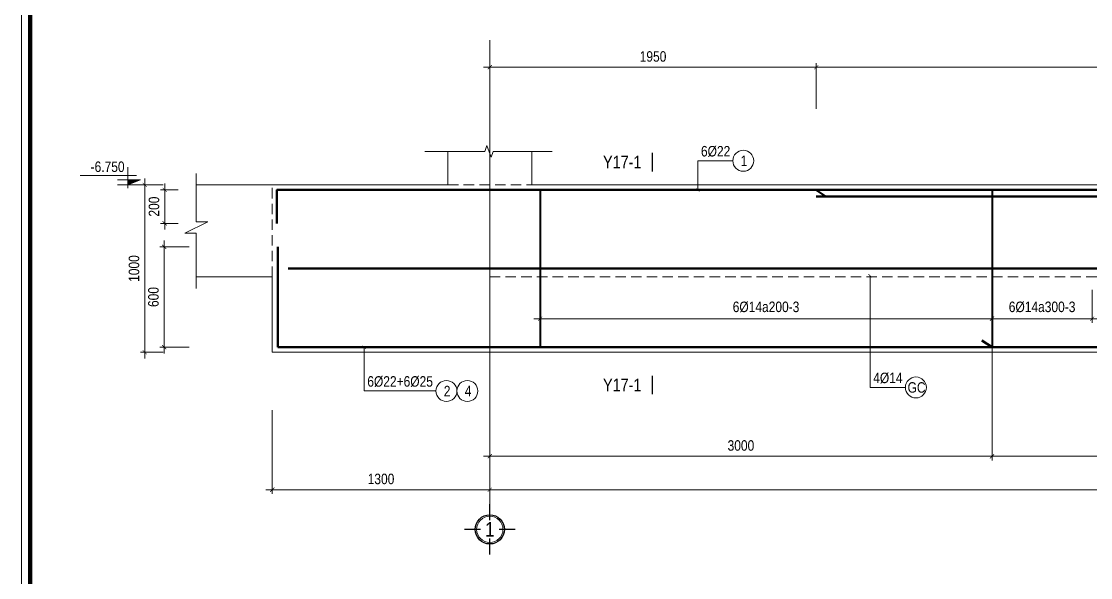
# Model space of a CAD drawing. Header units: millimetres. Extents: x 3014920 to 3563667, y -1638653 to -1356471.
# Drawn here: x 3193409 to 3199796, y -1617582 to -1614259 of the extents above; entities that cross this region are included whole.
import ezdxf
from ezdxf.enums import TextEntityAlignment as Align
from ezdxf.xclip import XClip

# ---------------------------------------------------------------- set-up
doc = ezdxf.new("R2010")
doc.units = ezdxf.units.MM
doc.header["$MEASUREMENT"] = 0
doc.header["$XCLIPFRAME"] = 0
doc.header["$PDMODE"] = 2
for name, pattern in [('6 TANG DIEN HINH 14-15$0$ACAD_ISO10W100', [18, 12, -3, 0, -3]), ('ACAD_ISO04W100', [30, 24, -3, 0, -3]), ('HIDDEN', [0.375, 0.25, -0.125])]:
    doc.linetypes.add(name, pattern=pattern)
doc.layers.get('0').update_dxf_attribs({"lineweight": 9})
doc.layers.get('Defpoints').update_dxf_attribs({"color": 10, "lineweight": 0})
for name, color, linetype, lineweight in [('2', 2, 'Continuous', 20), ('CDAI', 21, 'Continuous', 40), ('CTHEP', 50, 'Continuous', 50), ('DBAO', 90, 'Continuous', 13), ('DGIONG', 130, 'Continuous', 13), ('DMo', 9, 'HIDDEN', 9), ('HATCH', 154, 'Continuous', 9), ('KTH', 154, 'Continuous', 9), ('Net khuat', 8, 'HIDDEN', 13), ('TEXT', 7, 'Continuous', 15), ('TRUC', 251, 'ACAD_ISO04W100', 9)]:
    doc.layers.add(name, color=color, linetype=linetype, lineweight=lineweight)
doc.layers.add('8', color=8, linetype='Continuous')
doc.styles.add('HELVECONDENSE', font='VHELVCN_0.TTF')
doc.styles.add('Star-HelCon', font='VHELVCN_0.TTF')
doc.styles.add('TTP-HelCon', font='VHELVCN_0.TTF')
doc.styles.add('VNI-HELVE-CONDENSE', font='VHELVCN_0.TTF')
doc.dimstyles.new('kc-25', dxfattribs={"dimtxt": 62.5, "dimasz": 20, "dimexe": 20, "dimexo": 50, "dimgap": 25, "dimtad": 3, "dimdec": 0, "dimzin": 0, "dimdsep": 46, "dimtxsty": 'VNI-HELVE-CONDENSE', "dimblk": 'DIM', "dimcen": 2.5, "dimclrd": 256, "dimclre": 154, "dimclrt": 7, "dimaunit": 1, "dimadec": 0, "dimazin": 0, "dimtfac": 1, "dimtdec": 0, "dimtix": 1, "dimtmove": 0, "dimatfit": 3, "dimldrblk": 'DOT', "dimfxl": 1, "dimtolj": 1, "dimtzin": 0, "dimarcsym": 0})
doc.dimstyles.new('TTP-25', dxfattribs={"dimscale": 25, "dimtxt": 2.5, "dimasz": 1, "dimexe": 1, "dimexo": 1, "dimgap": 0.09, "dimtad": 0, "dimdec": 4, "dimrnd": 1, "dimzin": 9, "dimdsep": 46, "dimtxsty": 'TTP-HelCon', "dimblk": 'ARCHTICK', "dimcen": 0.09, "dimdle": 1.5, "dimclrd": 256, "dimclre": 256, "dimclrt": 7, "dimadec": 0, "dimazin": 0, "dimtfac": 1, "dimtdec": 4, "dimtmove": 0, "dimatfit": 3, "dimldrblk": 'ARCHTICK', "dimfxl": 1, "dimtvp": 1, "dimtolj": 1, "dimtzin": 0, "dimarcsym": 0})

# ---------------------------------------------------------------- blocks, each defined once
blk = doc.blocks.new('2Y-18')
at = {"layer": 'CTHEP'}
for p, q in [((1530, -30), (33160, -30)), ((33139.28463, -500), (1560, -500))]:
    blk.add_line(p, q, dxfattribs=at)
blk.add_lwpolyline([(1530, -970), (33160, -970), (33160, -370.27649)], dxfattribs=at)
at = {"layer": 'DBAO', "linetype": 'Continuous', "flags": 128}
for points in [[(1500, 200), (1500, -1000), (22375, -1000)], [(1500, -1100), (22275, -1100)]]:
    blk.add_lwpolyline(points, dxfattribs=at)
blk = doc.blocks.new('_ArchTick')
at = {"color": 0, "linetype": 'ByBlock', "const_width": 0.15}
blk.add_lwpolyline([(-0.5, -0.5), (0.5, 0.5)], dxfattribs=at)
blk = doc.blocks.new('*D2088')
at = {"layer": 'Defpoints', "color": 0, "transparency": 16777216}
for p in [(2585413.4, -2149213.5), (2584113.4, -2149273.4), (2584113.4, -2149774.4)]:
    blk.add_point(p, dxfattribs=at)
at = {"layer": 'KTH', "lineweight": -2, "transparency": 16777216}
for p, q in [((2584113.4, -2149298.4), (2584113.4, -2149799.4)), ((2585413.4, -2149238.5), (2585413.4, -2149799.4)), ((2585450.9, -2149774.4), (2584075.9, -2149774.4))]:
    blk.add_line(p, q, dxfattribs=at)
at = {"layer": 'KTH', "lineweight": -2, "transparency": 16777216, "xscale": 25, "yscale": 25, "zscale": 25, "rotation": 180}
blk.add_blockref('_ArchTick', (2584113.4, -2149774.4), dxfattribs=at)
at = {"layer": 'KTH', "lineweight": -2, "transparency": 16777216, "xscale": 25, "yscale": 25, "zscale": 25}
blk.add_blockref('_ArchTick', (2585413.4, -2149774.4), dxfattribs=at)
at = {"layer": 'KTH', "color": 7, "transparency": 16777216, "insert": (2584763.4, -2149710.5), "char_height": 62.5, "attachment_point": 5, "style": 'TTP-HelCon'}
blk.add_mtext('\\A1;1300', dxfattribs=at)
blk = doc.blocks.new('dau truc')
blk.add_circle((0, 0), 180)
at = {"layer": '8'}
for p, q in [((0, 127), (0, 345)), ((-127, 0), (-345, 0)), ((0, -345), (0, -127)), ((345, 0), (127, 0))]:
    blk.add_line(p, q, dxfattribs=at)
blk.add_circle((0, 0), 200, dxfattribs=at)
at = {"layer": 'TEXT', "style": 'HELVECONDENSE'}
blk.add_attdef('A', text='', height=233, dxfattribs=at).set_placement((0, 0), align=Align.MIDDLE)
blk = doc.blocks.new('*D2090')
at = {"layer": 'Defpoints', "color": 0, "transparency": 16777216}
for p in [(2583487.9, -2147952.9), (2583351.9, -2148952.9), (2583487.9, -2148952.9)]:
    blk.add_point(p, dxfattribs=at)
at = {"layer": 'KTH', "lineweight": -2, "transparency": 16777216}
for p, q in [((2583462.9, -2147952.9), (2583326.9, -2147952.9)), ((2583351.9, -2147915.4), (2583351.9, -2148990.4)), ((2583462.9, -2148952.9), (2583326.9, -2148952.9))]:
    blk.add_line(p, q, dxfattribs=at)
at = {"layer": 'KTH', "lineweight": -2, "transparency": 16777216, "xscale": 25, "yscale": 25, "zscale": 25}
for p, rotation in [((2583351.9, -2147952.9), 90), ((2583351.9, -2148952.9), 270)]:
    blk.add_blockref('_ArchTick', p, dxfattribs=dict(at, rotation=rotation))
at = {"layer": 'KTH', "color": 7, "transparency": 16777216, "insert": (2583288.1, -2148452.9), "char_height": 62.5, "attachment_point": 5, "rotation": 90, "style": 'TTP-HelCon'}
blk.add_mtext('\\A1;1000', dxfattribs=at)
blk = doc.blocks.new('CODE')
at = {"layer": 'DBAO'}
for p, q in [((-62.5, -20), (-62.5, 105)), ((-62.5, 0), (-137.5, 30)), ((-137.5, 30), (0, 30)), ((-137.5, 0), (0, 0)), ((-112.5, 55), (223.6, 55))]:
    blk.add_line(p, q, dxfattribs=at)
at = {"layer": 'HATCH', "color": 1}
blk.add_solid([(-62.5, 0), (-137.5, 30), (-62.5, 30)], dxfattribs=at)
blk = doc.blocks.new('*D2091')
at = {"layer": 'Defpoints', "color": 0, "transparency": 16777216}
for p in [(2587363.3, -2147249.9), (2585413.4, -2147523.9), (2587363.3, -2147523.9)]:
    blk.add_point(p, dxfattribs=at)
at = {"layer": 'KTH', "lineweight": -2, "transparency": 16777216}
for p, q in [((2585375.9, -2147249.9), (2587400.8, -2147249.9)), ((2585413.4, -2147498.9), (2585413.4, -2147224.9)), ((2587363.3, -2147498.9), (2587363.3, -2147224.9))]:
    blk.add_line(p, q, dxfattribs=at)
at = {"layer": 'KTH', "lineweight": -2, "transparency": 16777216, "xscale": 25, "yscale": 25, "zscale": 25, "rotation": 180}
blk.add_blockref('_ArchTick', (2585413.4, -2147249.9), dxfattribs=at)
at = {"layer": 'KTH', "lineweight": -2, "transparency": 16777216, "xscale": 25, "yscale": 25, "zscale": 25}
blk.add_blockref('_ArchTick', (2587363.3, -2147249.9), dxfattribs=at)
at = {"layer": 'KTH', "color": 7, "transparency": 16777216, "insert": (2586388.3, -2147186.1), "char_height": 62.5, "attachment_point": 5, "style": 'TTP-HelCon'}
blk.add_mtext('\\A1;1950', dxfattribs=at)
blk = doc.blocks.new('*D2092')
at = {"layer": 'Defpoints', "color": 0, "transparency": 16777216}
for p in [(2587363.3, -2147249.9), (2587363.3, -2147523.9), (2594563.4, -2147523.9)]:
    blk.add_point(p, dxfattribs=at)
at = {"layer": 'KTH', "lineweight": -2, "transparency": 16777216}
for p, q in [((2594600.9, -2147249.9), (2587325.8, -2147249.9)), ((2587363.3, -2147498.9), (2587363.3, -2147224.9)), ((2594563.4, -2147498.9), (2594563.4, -2147224.9))]:
    blk.add_line(p, q, dxfattribs=at)
at = {"layer": 'KTH', "lineweight": -2, "transparency": 16777216, "xscale": 25, "yscale": 25, "zscale": 25, "rotation": 180}
blk.add_blockref('_ArchTick', (2587363.3, -2147249.9), dxfattribs=at)
at = {"layer": 'KTH', "lineweight": -2, "transparency": 16777216, "xscale": 25, "yscale": 25, "zscale": 25}
blk.add_blockref('_ArchTick', (2594563.4, -2147249.9), dxfattribs=at)
at = {"layer": 'KTH', "color": 7, "transparency": 16777216, "insert": (2590963.3, -2147186.1), "char_height": 62.5, "attachment_point": 5, "style": 'TTP-HelCon'}
blk.add_mtext('\\A1;7200', dxfattribs=at)
blk = doc.blocks.new('*D2094')
at = {"layer": 'Defpoints', "color": 0, "transparency": 16777216}
for p in [(2585713.4, -2148555.8), (2588413.3, -2148555.8), (2588413.3, -2148752.9)]:
    blk.add_point(p, dxfattribs=at)
at = {"layer": 'KTH', "lineweight": -2, "transparency": 16777216}
for p, q in [((2585713.4, -2148580.8), (2585713.4, -2148777.9)), ((2588413.3, -2148580.8), (2588413.3, -2148777.9)), ((2585675.9, -2148752.9), (2588450.8, -2148752.9))]:
    blk.add_line(p, q, dxfattribs=at)
at = {"layer": 'KTH', "lineweight": -2, "transparency": 16777216, "xscale": 25, "yscale": 25, "zscale": 25, "rotation": 180}
blk.add_blockref('_ArchTick', (2585713.4, -2148752.9), dxfattribs=at)
at = {"layer": 'KTH', "lineweight": -2, "transparency": 16777216, "xscale": 25, "yscale": 25, "zscale": 25}
blk.add_blockref('_ArchTick', (2588413.3, -2148752.9), dxfattribs=at)
at = {"layer": 'KTH', "color": 7, "transparency": 16777216, "insert": (2587063.3, -2148683), "char_height": 62.5, "attachment_point": 5, "style": 'TTP-HelCon'}
blk.add_mtext('\\A1;6Þ14a200-3', dxfattribs=at)
blk = doc.blocks.new('DIM')
h = blk.add_hatch(color=1)
h.paths.add_polyline_path([(0.49, 0.29, 1), (0.29, 0.49), (-0.19, 0), (0.19, 0)])
h.paths.add_polyline_path([(0.19, 0), (-0.19, 0), (-0.49, -0.29, 1), (-0.29, -0.49)])
at = {"color": 9}
for p, q in [((-0.19, 0), (-1.5, 0)), ((0.19, 0), (1.5, 0))]:
    blk.add_line(p, q, dxfattribs=at)
at = {"color": 1}
for p, q in [((-0.49, -0.29), (0.29, 0.49)), ((-0.29, -0.49), (0.49, 0.29)), ((-0.19, 0), (0.19, 0))]:
    blk.add_line(p, q, dxfattribs=at)
blk.add_arc((-0.39, -0.39), 0.138, 135, 315, dxfattribs=at)
blk = doc.blocks.new('*D2096')
at = {"layer": 'Defpoints', "color": 0, "transparency": 16777216}
for p in [(2588413.3, -2148882.9), (2585413.4, -2149213.5), (2585413.4, -2149574.4)]:
    blk.add_point(p, dxfattribs=at)
at = {"layer": 'KTH', "lineweight": -2, "transparency": 16777216}
for p, q in [((2588413.3, -2148907.9), (2588413.3, -2149599.4)), ((2585413.4, -2149238.5), (2585413.4, -2149599.4)), ((2588450.8, -2149574.4), (2585375.9, -2149574.4))]:
    blk.add_line(p, q, dxfattribs=at)
at = {"layer": 'KTH', "lineweight": -2, "transparency": 16777216, "xscale": 25, "yscale": 25, "zscale": 25, "rotation": 180}
blk.add_blockref('_ArchTick', (2585413.4, -2149574.4), dxfattribs=at)
at = {"layer": 'KTH', "lineweight": -2, "transparency": 16777216, "xscale": 25, "yscale": 25, "zscale": 25}
blk.add_blockref('_ArchTick', (2588413.3, -2149574.4), dxfattribs=at)
at = {"layer": 'KTH', "color": 7, "transparency": 16777216, "insert": (2586913.3, -2149510.6), "char_height": 62.5, "attachment_point": 5, "style": 'TTP-HelCon'}
blk.add_mtext('\\A1;3000', dxfattribs=at)
blk = doc.blocks.new('*D2097')
at = {"layer": 'Defpoints', "color": 0, "transparency": 16777216}
for p in [(2585413.4, -2149273.4), (2596563.4, -2149273.4), (2596563.4, -2149774.4)]:
    blk.add_point(p, dxfattribs=at)
at = {"layer": 'KTH', "lineweight": -2, "transparency": 16777216}
for p, q in [((2585413.4, -2149298.4), (2585413.4, -2149799.4)), ((2596563.4, -2149298.4), (2596563.4, -2149799.4)), ((2585375.9, -2149774.4), (2596600.9, -2149774.4))]:
    blk.add_line(p, q, dxfattribs=at)
at = {"layer": 'KTH', "lineweight": -2, "transparency": 16777216, "xscale": 25, "yscale": 25, "zscale": 25, "rotation": 180}
blk.add_blockref('_ArchTick', (2585413.4, -2149774.4), dxfattribs=at)
at = {"layer": 'KTH', "lineweight": -2, "transparency": 16777216, "xscale": 25, "yscale": 25, "zscale": 25}
blk.add_blockref('_ArchTick', (2596563.4, -2149774.4), dxfattribs=at)
at = {"layer": 'KTH', "color": 7, "transparency": 16777216, "insert": (2590988.4, -2149710.5), "char_height": 62.5, "attachment_point": 5, "style": 'TTP-HelCon'}
blk.add_mtext('\\A1;11150', dxfattribs=at)
blk = doc.blocks.new('*D2098')
at = {"layer": 'Defpoints', "color": 0, "transparency": 16777216}
for p in [(2583468.1, -2148323.2), (2583642.3, -2148323.2), (2583642.3, -2148922.9)]:
    blk.add_point(p, dxfattribs=at)
at = {"layer": 'KTH', "lineweight": -2, "transparency": 16777216}
for p, q in [((2583617.3, -2148323.2), (2583443.1, -2148323.2)), ((2583468.1, -2148960.4), (2583468.1, -2148285.7)), ((2583617.3, -2148922.9), (2583443.1, -2148922.9))]:
    blk.add_line(p, q, dxfattribs=at)
at = {"layer": 'KTH', "lineweight": -2, "transparency": 16777216, "xscale": 25, "yscale": 25, "zscale": 25}
for p, rotation in [((2583468.1, -2148323.2), 90), ((2583468.1, -2148922.9), 270)]:
    blk.add_blockref('_ArchTick', p, dxfattribs=dict(at, rotation=rotation))
at = {"layer": 'KTH', "color": 7, "transparency": 16777216, "insert": (2583404.2, -2148623.1), "char_height": 62.5, "attachment_point": 5, "rotation": 90, "style": 'TTP-HelCon'}
blk.add_mtext('\\A1;600', dxfattribs=at)
blk = doc.blocks.new('*D2099')
at = {"layer": 'Defpoints', "color": 0, "transparency": 16777216}
for p in [(2583577.5, -2147982.9), (2583471.3, -2148182.9), (2583577.5, -2148182.9)]:
    blk.add_point(p, dxfattribs=at)
at = {"layer": 'KTH', "lineweight": -2, "transparency": 16777216}
for p, q in [((2583471.3, -2147945.4), (2583471.3, -2148220.4)), ((2583552.5, -2147982.9), (2583446.3, -2147982.9)), ((2583552.5, -2148182.9), (2583446.3, -2148182.9))]:
    blk.add_line(p, q, dxfattribs=at)
at = {"layer": 'KTH', "lineweight": -2, "transparency": 16777216, "xscale": 25, "yscale": 25, "zscale": 25}
for p, rotation in [((2583471.3, -2147982.9), 90), ((2583471.3, -2148182.9), 270)]:
    blk.add_blockref('_ArchTick', p, dxfattribs=dict(at, rotation=rotation))
at = {"layer": 'KTH', "color": 7, "transparency": 16777216, "insert": (2583407.4, -2148082.9), "char_height": 62.5, "attachment_point": 5, "rotation": 90, "style": 'TTP-HelCon'}
blk.add_mtext('\\A1;200', dxfattribs=at)
blk = doc.blocks.new('MC')
at = {"layer": 'CTHEP', "const_width": 10, "elevation": 0}
blk.add_lwpolyline([(36.4, 150), (36.4, 0)], dxfattribs=at)
at = {"layer": 'TEXT', "style": 'TTP-HelCon'}
blk.add_attdef('A', text='', height=100, dxfattribs=at).set_placement((-50, 25.5), align=Align.RIGHT)
blk = doc.blocks.new('*D2102')
at = {"layer": 'Defpoints', "color": 0, "transparency": 16777216}
for p in [(2593463.4, -2148452.9), (2588413.3, -2149164.7), (2593463.4, -2149574.4)]:
    blk.add_point(p, dxfattribs=at)
at = {"layer": 'KTH', "lineweight": -2, "transparency": 16777216}
for p, q in [((2593463.4, -2148477.9), (2593463.4, -2149599.4)), ((2588413.3, -2149189.7), (2588413.3, -2149599.4)), ((2588375.8, -2149574.4), (2593500.9, -2149574.4))]:
    blk.add_line(p, q, dxfattribs=at)
at = {"layer": 'KTH', "lineweight": -2, "transparency": 16777216, "xscale": 25, "yscale": 25, "zscale": 25, "rotation": 180}
blk.add_blockref('_ArchTick', (2588413.3, -2149574.4), dxfattribs=at)
at = {"layer": 'KTH', "lineweight": -2, "transparency": 16777216, "xscale": 25, "yscale": 25, "zscale": 25}
blk.add_blockref('_ArchTick', (2593463.4, -2149574.4), dxfattribs=at)
at = {"layer": 'KTH', "color": 7, "transparency": 16777216, "insert": (2590938.3, -2149510.6), "char_height": 62.5, "attachment_point": 5, "style": 'TTP-HelCon'}
blk.add_mtext('\\A1;6450', dxfattribs=at)
blk = doc.blocks.new('*D2105')
at = {"layer": 'Defpoints', "color": 0, "transparency": 16777216}
for p in [(2589011.3, -2148555.8), (2589211.3, -2148555.8), (2589011.3, -2148752.9)]:
    blk.add_point(p, dxfattribs=at)
at = {"layer": 'KTH', "lineweight": -2, "transparency": 16777216}
for p, q in [((2589011.3, -2148580.8), (2589011.3, -2148777.9)), ((2589211.3, -2148580.8), (2589211.3, -2148777.9)), ((2589248.8, -2148752.9), (2588973.8, -2148752.9)), ((2589111.3, -2148752.9), (2589151.2, -2148886.2)), ((2589151.2, -2148886.2), (2589475, -2148886.2))]:
    blk.add_line(p, q, dxfattribs=at)
at = {"layer": 'KTH', "lineweight": -2, "transparency": 16777216, "xscale": 25, "yscale": 25, "zscale": 25, "rotation": 180}
blk.add_blockref('_ArchTick', (2589011.3, -2148752.9), dxfattribs=at)
at = {"layer": 'KTH', "lineweight": -2, "transparency": 16777216, "xscale": 25, "yscale": 25, "zscale": 25}
blk.add_blockref('_ArchTick', (2589211.3, -2148752.9), dxfattribs=at)
at = {"layer": 'KTH', "color": 7, "transparency": 16777216, "insert": (2589313.1, -2148816.3), "char_height": 62.5, "attachment_point": 5, "style": 'TTP-HelCon'}
blk.add_mtext('\\A1;5x6Þ14-3', dxfattribs=at)
blk = doc.blocks.new('*D2106')
at = {"layer": 'Defpoints', "color": 0, "transparency": 16777216}
for p in [(2588413.3, -2148555.8), (2589011.3, -2148555.8), (2588413.3, -2148752.9)]:
    blk.add_point(p, dxfattribs=at)
at = {"layer": 'KTH', "lineweight": -2, "transparency": 16777216}
for p, q in [((2588413.3, -2148580.8), (2588413.3, -2148777.9)), ((2589011.3, -2148580.8), (2589011.3, -2148777.9)), ((2589048.8, -2148752.9), (2588375.8, -2148752.9))]:
    blk.add_line(p, q, dxfattribs=at)
at = {"layer": 'KTH', "lineweight": -2, "transparency": 16777216, "xscale": 25, "yscale": 25, "zscale": 25, "rotation": 180}
blk.add_blockref('_ArchTick', (2588413.3, -2148752.9), dxfattribs=at)
at = {"layer": 'KTH', "lineweight": -2, "transparency": 16777216, "xscale": 25, "yscale": 25, "zscale": 25}
blk.add_blockref('_ArchTick', (2589011.3, -2148752.9), dxfattribs=at)
at = {"layer": 'KTH', "color": 7, "transparency": 16777216, "insert": (2588712.3, -2148683), "char_height": 62.5, "attachment_point": 5, "style": 'TTP-HelCon'}
blk.add_mtext('\\A1;6Þ14a300-3', dxfattribs=at)
blk = doc.blocks.new('CHG_XX_Khung ten')
blk.add_lwpolyline([(15, 579), (826, 579), (826, 15), (15, 15)], close=True)
at = {"color": 4, "linetype": 'Continuous', "const_width": 1}
blk.add_lwpolyline([(17, 577), (824, 577), (824, 17), (17, 17)], close=True, dxfattribs=at)
blk = doc.blocks.new('2Y-43')
at = {"layer": 'CDAI'}
for points in [[(2585713.35341, -2147982.93874), (2585713.35341, -2148922.93874)], [(2588413.3458, -2147982.93874), (2588413.3458, -2148922.93874)]]:
    blk.add_lwpolyline(points, dxfattribs=at)
at = {"layer": 'CTHEP'}
for p, q in [((2584141.92866, -2147982.93874), (2584141.92866, -2148182.93874)), ((2587360.91106, -2147982.93874), (2587420.96855, -2148022.93874)), ((2584146.75912, -2148322.93874), (2584146.75912, -2148922.93874)), ((2596517.81973, -2148452.93874), (2584208.89826, -2148452.93874)), ((2588353.28831, -2148882.93874), (2588413.3458, -2148922.93874)), ((2584146.75912, -2148922.93874), (2596533.35307, -2148922.93873))]:
    blk.add_line(p, q, dxfattribs=at)
for points in [[(2584141.92866, -2147982.93874), (2584141.92866, -2147982.93874), (2596530.06128, -2147982.93874)], [(2587363.3458, -2148022.93874), (2594563.35307, -2148022.93874)]]:
    blk.add_lwpolyline(points, dxfattribs=at)
at = {"layer": 'DBAO', "linetype": 'Continuous'}
for p, q in [((2585163.35341, -2147752.93874), (2585163.35341, -2147952.93874)), ((2585663.35341, -2147752.93874), (2585663.35341, -2147952.93874)), ((2584113.35341, -2147952.93874), (2583659.71195, -2147952.93874)), ((2583813.35308, -2147952.93874), (2585163.35341, -2147952.93874)), ((2585663.35341, -2147952.93874), (2589261.25174, -2147952.93874)), ((2584113.35308, -2148502.93874), (2583659.71195, -2148502.93874)), ((2584113.35308, -2148502.93874), (2584113.35308, -2148952.93874))]:
    blk.add_line(p, q, dxfattribs=at)
at = {"layer": 'DBAO', "linetype": 'Continuous', "flags": 128}
blk.add_lwpolyline([(2584113.35308, -2148952.93874), (2596563.35307, -2148952.93874), (2596563.35307, -2147952.93874)], dxfattribs=at)
at = {"layer": 'DGIONG', "linetype": 'Continuous', "flags": 128}
blk.add_lwpolyline([(2585785.01517, -2147752.93874), (2585433.48674, -2147752.93874), (2585420.98674, -2147787.28221), (2585395.98674, -2147718.59527), (2585383.48674, -2147752.93874), (2585024.34311, -2147752.93874)], dxfattribs=at)
at = {"layer": 'DGIONG'}
blk.add_lwpolyline([(2583659.71195, -2147884.18874), (2583659.71195, -2148172.93874), (2583728.46195, -2148172.93874), (2583590.96195, -2148241.68874), (2583659.71195, -2148241.68874), (2583659.71195, -2148571.68874)], dxfattribs=at)
for centre in [(2586927.54379, -2147809.0114), (2587958.5122, -2149163.38157), (2585154.11902, -2149184.64555), (2585279.11902, -2149184.64555)]:
    blk.add_circle(centre, 62.5, dxfattribs=at)
at = {"layer": 'Net khuat', "ltscale": 250}
for p, q in [((2584113.35308, -2148502.93874), (2584113.35308, -2147952.93874)), ((2585163.35341, -2147952.93874), (2585663.35341, -2147952.93874)), ((2586013.34558, -2147952.93874), (2586013.35308, -2147952.93874)), ((2585413.35308, -2148502.93874), (2596263.35307, -2148502.93874))]:
    blk.add_line(p, q, dxfattribs=at)
for points in [[(2585413.35308, -2147952.93874), (2584113.35308, -2147952.93874)], [(2584113.35308, -2148502.93874), (2584113.35308, -2148952.93874), (2585413.35308, -2148952.93874), (2585413.35308, -2148502.93874)]]:
    blk.add_lwpolyline(points, dxfattribs=at)
at = {"layer": 'TRUC', "linetype": '6 TANG DIEN HINH 14-15$0$ACAD_ISO10W100', "ltscale": 1250}
blk.add_lwpolyline([(2585413.3533, -2147089.02412), (2585413.3533, -2149860.50642)], dxfattribs=at)
at = {"xscale": 0.75, "yscale": 0.75, "zscale": 0.75}
for p in [(2586356.36321, -2147873.4325), (2586356.36321, -2149205.06429)]:
    blk.add_blockref('MC', p, dxfattribs=at).add_auto_attribs({'A': 'Y17-1'})
at = {"layer": '2', "ltscale": 300}
ref = blk.add_blockref('dau truc', (2585413.3533, -2150011.37096), dxfattribs=dict(at, xscale=0.4367131295148283, yscale=0.4367131295148283, zscale=0.4367131295148283))
ref.add_attrib('A', '1', dxfattribs={"layer": 'TEXT', "height": 87.5, "style": 'HELVECONDENSE'}).set_placement((2585413.3533, -2150011.37096), align=Align.MIDDLE)
at = {"layer": 'KTH', "linetype": 'Continuous', "xscale": -1}
blk.add_blockref('CODE', (2583189.39116, -2147952.93874), dxfattribs=at)
at = {"layer": 'TEXT', "style": 'TTP-HelCon'}
for s, p in [('6Þ22', (2586674.55556, -2147783.15846, 0)), ('6Þ22+6Þ25', (2584681.31114, -2149158.79261, 0)), ('4Þ14', (2587703.59383, -2149137.52862, 0))]:
    blk.add_text(s, height=62.5, dxfattribs=at).set_placement(p)
blk.add_text('-6.750', height=62.5, dxfattribs=at).set_placement((2583231.65783, -2147875.94375), align=Align.RIGHT)
at = {"layer": 'TEXT', "style": 'Star-HelCon'}
for s, p in [('1', (2586931.71046, -2147809.0114)), ('2', (2585158.28568, -2149184.64555)), ('4', (2585283.28568, -2149184.64555)), ('GC', (2587962.67887, -2149163.38157))]:
    blk.add_text(s, height=62.5, dxfattribs=at).set_placement(p, align=Align.MIDDLE)
at = {"layer": 'KTH'}
for base, p1, p2, angle, picture, middle in [((2587363.3458, -2147249.89963), (2585413.3533, -2147523.90424), (2587363.3458, -2147523.90424), 180, '*D2091', (2586388.34955, -2147186.0663)), ((2583351.89116, -2148952.93874), (2583487.89116, -2147952.93874), (2583487.89116, -2148952.93874), 90, '*D2090', (2583288.05783, -2148452.93874)), ((2585413.3533, -2149574.4065), (2588413.3458, -2148882.93874), (2585413.3533, -2149213.50486), 180, '*D2096', (2586913.34955, -2149510.57317)), ((2596563.35307, -2149774.36224), (2585413.3533, -2149273.36224), (2596563.35307, -2149273.36224), 180, '*D2097', (2590988.35319, -2149710.52891))]:
    dim = blk.add_linear_dim(base=base, p1=p1, p2=p2, angle=angle, dimstyle='TTP-25', override={"dimtmove": 1}, dxfattribs=at)
    dim.commit()
    dim.dimension.update_dxf_attribs({"geometry": picture, "text_midpoint": middle})
for base, p1, p2, picture, middle in [((2587363.3458, -2147249.89963), (2594563.35307, -2147523.90424), (2587363.3458, -2147523.90424), '*D2092', (2590963.34943, -2147186.0663)), ((2584113.35308, -2149774.36224), (2585413.3533, -2149213.50486), (2584113.35308, -2149273.36224), '*D2088', (2584763.35319, -2149710.52891))]:
    dim = blk.add_linear_dim(base=base, p1=p1, p2=p2, dimstyle='TTP-25', override={"dimtmove": 1}, dxfattribs=at)
    dim.commit()
    dim.dimension.update_dxf_attribs({"geometry": picture, "text_midpoint": middle})
for p1, p2, distance, picture, middle in [((2583577.49082, -2147982.93874), (2583577.49082, -2148182.93874), -106.23814, '*D2099', (2583407.41935, -2148082.93874)), ((2583642.29383, -2148922.93874), (2583642.29383, -2148323.2017), 174.22887, '*D2098', (2583404.23163, -2148623.07022))]:
    dim = blk.add_aligned_dim(p1=p1, p2=p2, distance=distance, dimstyle='TTP-25', override={"dimtmove": 1}, dxfattribs=at)
    dim.commit()
    dim.dimension.update_dxf_attribs({"geometry": picture, "text_midpoint": middle})
for base, p1, p2, text, picture, middle in [((2593463.35307, -2149574.4065), (2588413.3458, -2149164.65573), (2593463.35307, -2148452.93874), '6450', '*D2102', (2590938.34943, -2149510.57317)), ((2588413.3458, -2148752.93874), (2585713.35341, -2148555.80207), (2588413.3458, -2148555.80207), '6Þ14a200-3', '*D2094', (2587063.3496, -2148683.02207))]:
    dim = blk.add_linear_dim(base=base, p1=p1, p2=p2, text=text, dimstyle='TTP-25', override={"dimtmove": 1}, dxfattribs=at)
    dim.commit()
    dim.dimension.update_dxf_attribs({"geometry": picture, "text_midpoint": middle})
for base, p1, p2, text, picture, middle in [((2588413.3458, -2148752.93874), (2589011.25174, -2148555.80207), (2588413.3458, -2148555.80207), '6Þ14a300-3', '*D2106', (2588712.29877, -2148683.02207)), ((2589011.25174, -2148752.93874), (2589211.25174, -2148555.80207), (2589011.25174, -2148555.80207), '5x6Þ14-3', '*D2105', (2589153.47674, -2148816.27207))]:
    dim = blk.add_linear_dim(base=base, p1=p1, p2=p2, angle=180, text=text, dimstyle='TTP-25', override={"dimtmove": 1}, dxfattribs=at)
    dim.commit()
    dim.dimension.update_dxf_attribs({"geometry": picture, "text_midpoint": middle})
at = {"layer": 'DGIONG'}
for points in [[(2586656.04379, -2147982.93874), (2586656.04353, -2147809.0114), (2586865.04379, -2147809.0114)], [(2587685.08197, -2148496.27207), (2587685.08179, -2149163.38157), (2587896.0122, -2149163.38157)], [(2584662.79942, -2148922.93874), (2584662.79911, -2149184.64555), (2585091.61902, -2149184.64555)]]:
    blk.add_leader(points, dimstyle='kc-25', override={"dimtad": 0, "dimldrblk": 'ArchTick', "dimfxl": 100, "dimarcsym": 1}, dxfattribs=at)

msp = doc.modelspace()

# ---------------------------------------------------------------- block references
at = {"layer": 'DMo'}
ref = msp.add_blockref('2Y-18', (3197688.75147, -1614229.73175), dxfattribs=at)
XClip(ref).set_block_clipping_path([(20105.8585368721, -3411.6973421671), (34727.8028935022, 877.2534781438)])
at = {"layer": 'Net khuat'}
ref = msp.add_blockref('2Y-43', (610794.29399, 532717.2728), dxfattribs=at)
XClip(ref).set_block_clipping_path([(2582298.6884693811, -2150359.1446513571), (2599581.7092680223, -2147012.6362073729)])

# ---------------------------------------------------------------- next in the draw order: block references
at = {"color": 5, "xscale": 25.92478421704392, "yscale": 25.92478421704392, "zscale": 25.92478421704392}
msp.add_blockref('CHG_XX_Khung ten', (3193020.57556, -1621074.38806), dxfattribs=at)

doc.saveas('drawing.dxf')
